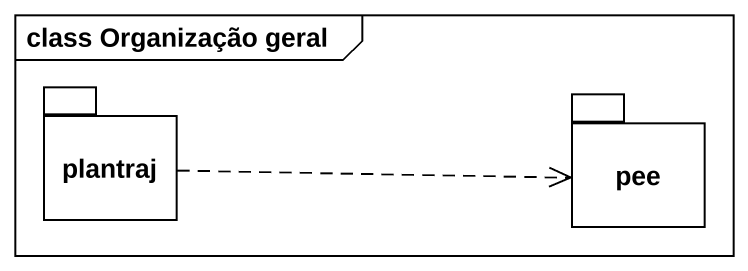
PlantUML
@startuml
mainframe class Organização geral
package plantraj {
}
package pee {
}
plantraj .right.> pee
@enduml
